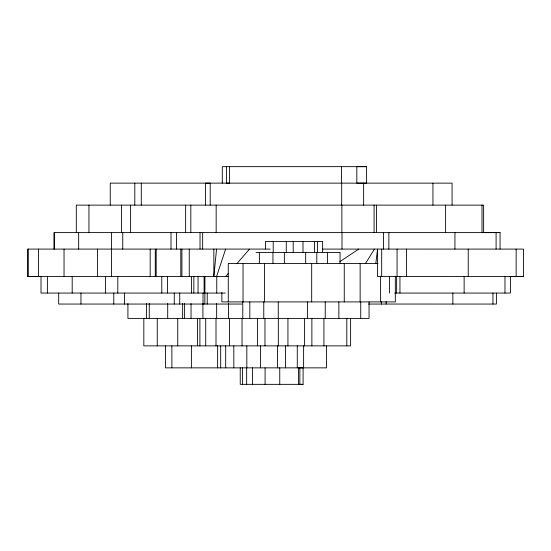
<?xml version="1.0" encoding="UTF-8"?>
<svg xmlns="http://www.w3.org/2000/svg" width="551" height="551" viewBox="0 0 551 551"><rect width="100%" height="100%" fill="white"/><g stroke="black" fill="none" stroke-linecap="round" stroke-linejoin="round"><path stroke-width="0.83" d="M41.056 276.574L27.55 276.574L27.55 249.093L270.162 249.086M28.315 276.574L28.315 249.093M38.474 276.568L38.474 249.093M41.015 276.574L41.015 293.063L225.352 293.056M47.386 293.056L47.386 276.574M53.957 249.093L53.957 232.605L500.06 232.605L500.06 249.093M54.466 249.093L54.466 232.605M58.675 293.063L58.675 304.056L241.93 304.049M64.04 276.568L64.04 249.086M72.195 293.056L72.195 276.568M76.307 232.605L76.307 205.124L483.633 205.124L483.633 232.605M78.676 249.093L78.676 232.605M80.963 304.049L80.963 293.056M88.952 232.605L88.952 205.124M97.589 276.568L97.589 249.086M105.399 293.056L105.399 276.568M110.241 205.124L110.241 183.139L452.068 183.139L452.068 205.124M111.571 276.568L111.598 232.605M113.788 304.049L113.788 293.056M117.804 293.056L117.804 276.568M121.434 232.605L121.434 205.124M122.756 249.086L122.756 232.598M124.505 304.049L124.505 293.056M127.915 303.56L127.915 318.395L369.053 318.395L369.053 301.907M130.615 232.605L130.615 205.124M134.802 205.124L134.802 183.139M141.29 205.124L141.29 183.139M143.825 318.395L143.825 345.876L350.615 345.876L350.615 318.395M146.49 318.395L146.49 303.56M149.252 318.395L149.252 303.56M150.175 276.568L150.175 249.086M155.279 276.568L155.279 249.086M156.188 276.568L156.188 249.086M157.255 345.876L157.255 318.395M161.787 293.056L161.787 276.568M165.458 345.876L165.458 367.861L326.571 367.861L326.571 345.876M167.525 293.056L167.525 276.568M167.711 318.395L167.711 303.56M171.01 249.086L171.01 232.598M171.878 367.861L171.878 345.876M174.268 304.049L174.268 293.056M176.534 249.086L176.534 232.598M177.746 345.876L177.746 318.395M179.716 304.049L179.716 293.056M180.804 276.568L180.804 249.086M181.913 276.568L181.913 249.086M182.636 318.395L182.636 303.56M184.613 318.395L184.613 303.56M185.639 232.605L185.639 205.124M189.255 276.568L189.255 249.086M190.818 232.598L190.818 205.117M191.032 318.395L191.032 303.56M191.39 367.861L191.39 345.876M191.521 293.056L191.521 276.568M193.842 293.056L193.842 276.568M197.465 345.876L197.465 318.395M198.064 293.056L198.064 276.568M199.896 345.876L199.896 318.395M200.034 249.086L200.034 232.598M202.658 249.086L202.658 232.598M202.906 318.395L202.906 303.56M203.037 304.049L203.037 293.056M204.104 293.056L204.104 276.568L204.938 276.568L204.848 304.049M205.523 205.124L205.523 183.139L210.206 183.139L210.206 205.117M205.716 345.876L205.716 318.395M207.224 304.049L207.224 293.056M225.628 249.086L216.557 276.568L213.857 276.568L213.857 249.086M216.006 345.876L216.006 318.395M216.164 232.598L216.164 205.117M216.653 318.395L216.653 303.56M216.757 293.056L216.757 276.568M217.631 367.861L217.631 345.876M220.675 367.861L220.675 345.876M221.846 292.505L221.846 301.907L395.322 301.907L395.322 276.147M222.301 183.139L222.301 166.65L359.975 166.65L366.601 166.657L366.601 183.146L356.828 183.139L356.828 166.65L366.601 166.657M225.683 367.861L225.683 345.876M226.406 166.65L226.406 183.139L229.457 183.139L229.457 166.65M228.259 301.907L228.259 263.44L378.041 263.44M228.493 318.395L228.493 303.56M229.443 345.876L229.443 318.395M233.824 367.861L233.824 345.876M242.034 345.876L242.034 318.395M242.784 318.395L242.784 301.907M243.025 301.907L243.025 263.44M246.834 367.861L246.834 345.876M249.823 318.395L249.823 301.907M257.482 345.876L257.482 318.395M259.369 263.44L259.369 252.448M260.43 367.861L260.43 345.876M263.771 318.395L263.771 301.907M264.466 301.907L264.466 263.44M264.969 345.876L264.969 318.395M265.486 249.059L265.486 241.455L322.645 241.455L322.645 252.448M272.952 263.44L272.952 252.448M273.213 252.448L273.213 241.455M277.463 367.861L277.463 345.876M278.255 318.395L278.255 301.907M278.338 345.876L278.338 318.395M284.357 263.44L284.357 252.448M285.556 367.861L285.556 345.876M286.272 252.448L286.272 241.455M287.939 345.876L287.939 318.395M293.215 252.448L293.215 241.455M297.278 367.861L297.278 345.876M303.009 252.448L303.009 241.455M303.615 367.861L303.615 345.876M304.6 345.876L304.6 318.395M305.681 263.44L305.681 252.448M307.52 318.395L307.52 301.907M311.687 301.907L311.687 263.44M311.873 345.876L311.873 318.395M314.49 252.448L314.49 241.455M316.811 263.44L316.811 252.448M317.5 252.448L317.5 241.455M323.926 345.876L323.926 318.395M325.235 318.395L325.235 301.907M327.411 263.44L327.411 252.448M338.865 318.395L338.865 301.907M340.05 263.44L340.05 252.448L256.119 252.448M341.482 183.139L341.482 166.65M341.682 205.124L341.682 183.139M341.868 232.605L341.868 205.124M342.006 249.093L342.006 232.605M344.258 301.907L344.258 263.44M346.806 345.876L346.806 318.395M360.134 301.907L360.134 263.44M360.747 318.395L360.747 301.907M363.639 205.124L363.639 183.139M374.101 232.605L374.101 205.124M376.519 232.605L376.519 205.124M380.603 301.907L380.603 276.265M381.457 304.049L381.457 301.514M381.691 276.568L381.691 249.086M383.572 249.093L383.572 232.605M386.113 304.056L386.113 301.514M388.861 249.093L388.861 232.605M389.543 293.056L389.543 276.568M396.637 293.063L396.637 276.574M397.057 276.568L397.057 249.093M399.95 293.063L399.95 276.574M406.431 276.574L406.431 249.093M432.941 205.124L432.941 183.139M445.614 232.605L445.614 205.124M452.86 304.056L452.86 293.063M454.94 249.093L454.94 232.605M464.128 293.063L464.128 276.574M468.219 276.574L468.219 249.093M482.008 232.605L482.008 205.124M492.952 304.056L492.952 293.063M496.093 249.093L496.093 232.605M496.403 293.063L496.403 304.056L368.585 304.049M504.971 293.063L504.971 276.574M510.419 276.574L510.419 293.063L394.668 293.063M516.149 276.574L516.149 249.093M509.875 276.574L523.45 276.574L523.45 249.093L322.431 249.086M213.857 276.568L216.557 249.086M375.81 263.447L377.573 249.086L377.573 276.568L523.45 276.574M365.451 263.571L374.46 249.093M225.628 276.568L228.41 273.372M236.751 263.784L249.548 249.086M339.719 261.759L358.701 249.086M299.854 367.861L298.449 367.861L298.449 384.35L303.091 384.35L303.091 367.861L299.854 367.861L299.854 384.35M483.227 232.605L500.06 232.605M27.55 276.574L228.19 276.568M303.091 384.35L240.243 384.35L240.243 367.861M279.756 367.861L279.756 384.35M265.086 367.861L265.086 384.35M252.523 367.861L252.523 384.35M246.648 367.861L246.648 384.35M242.495 367.861L242.495 384.35"/></g></svg>
